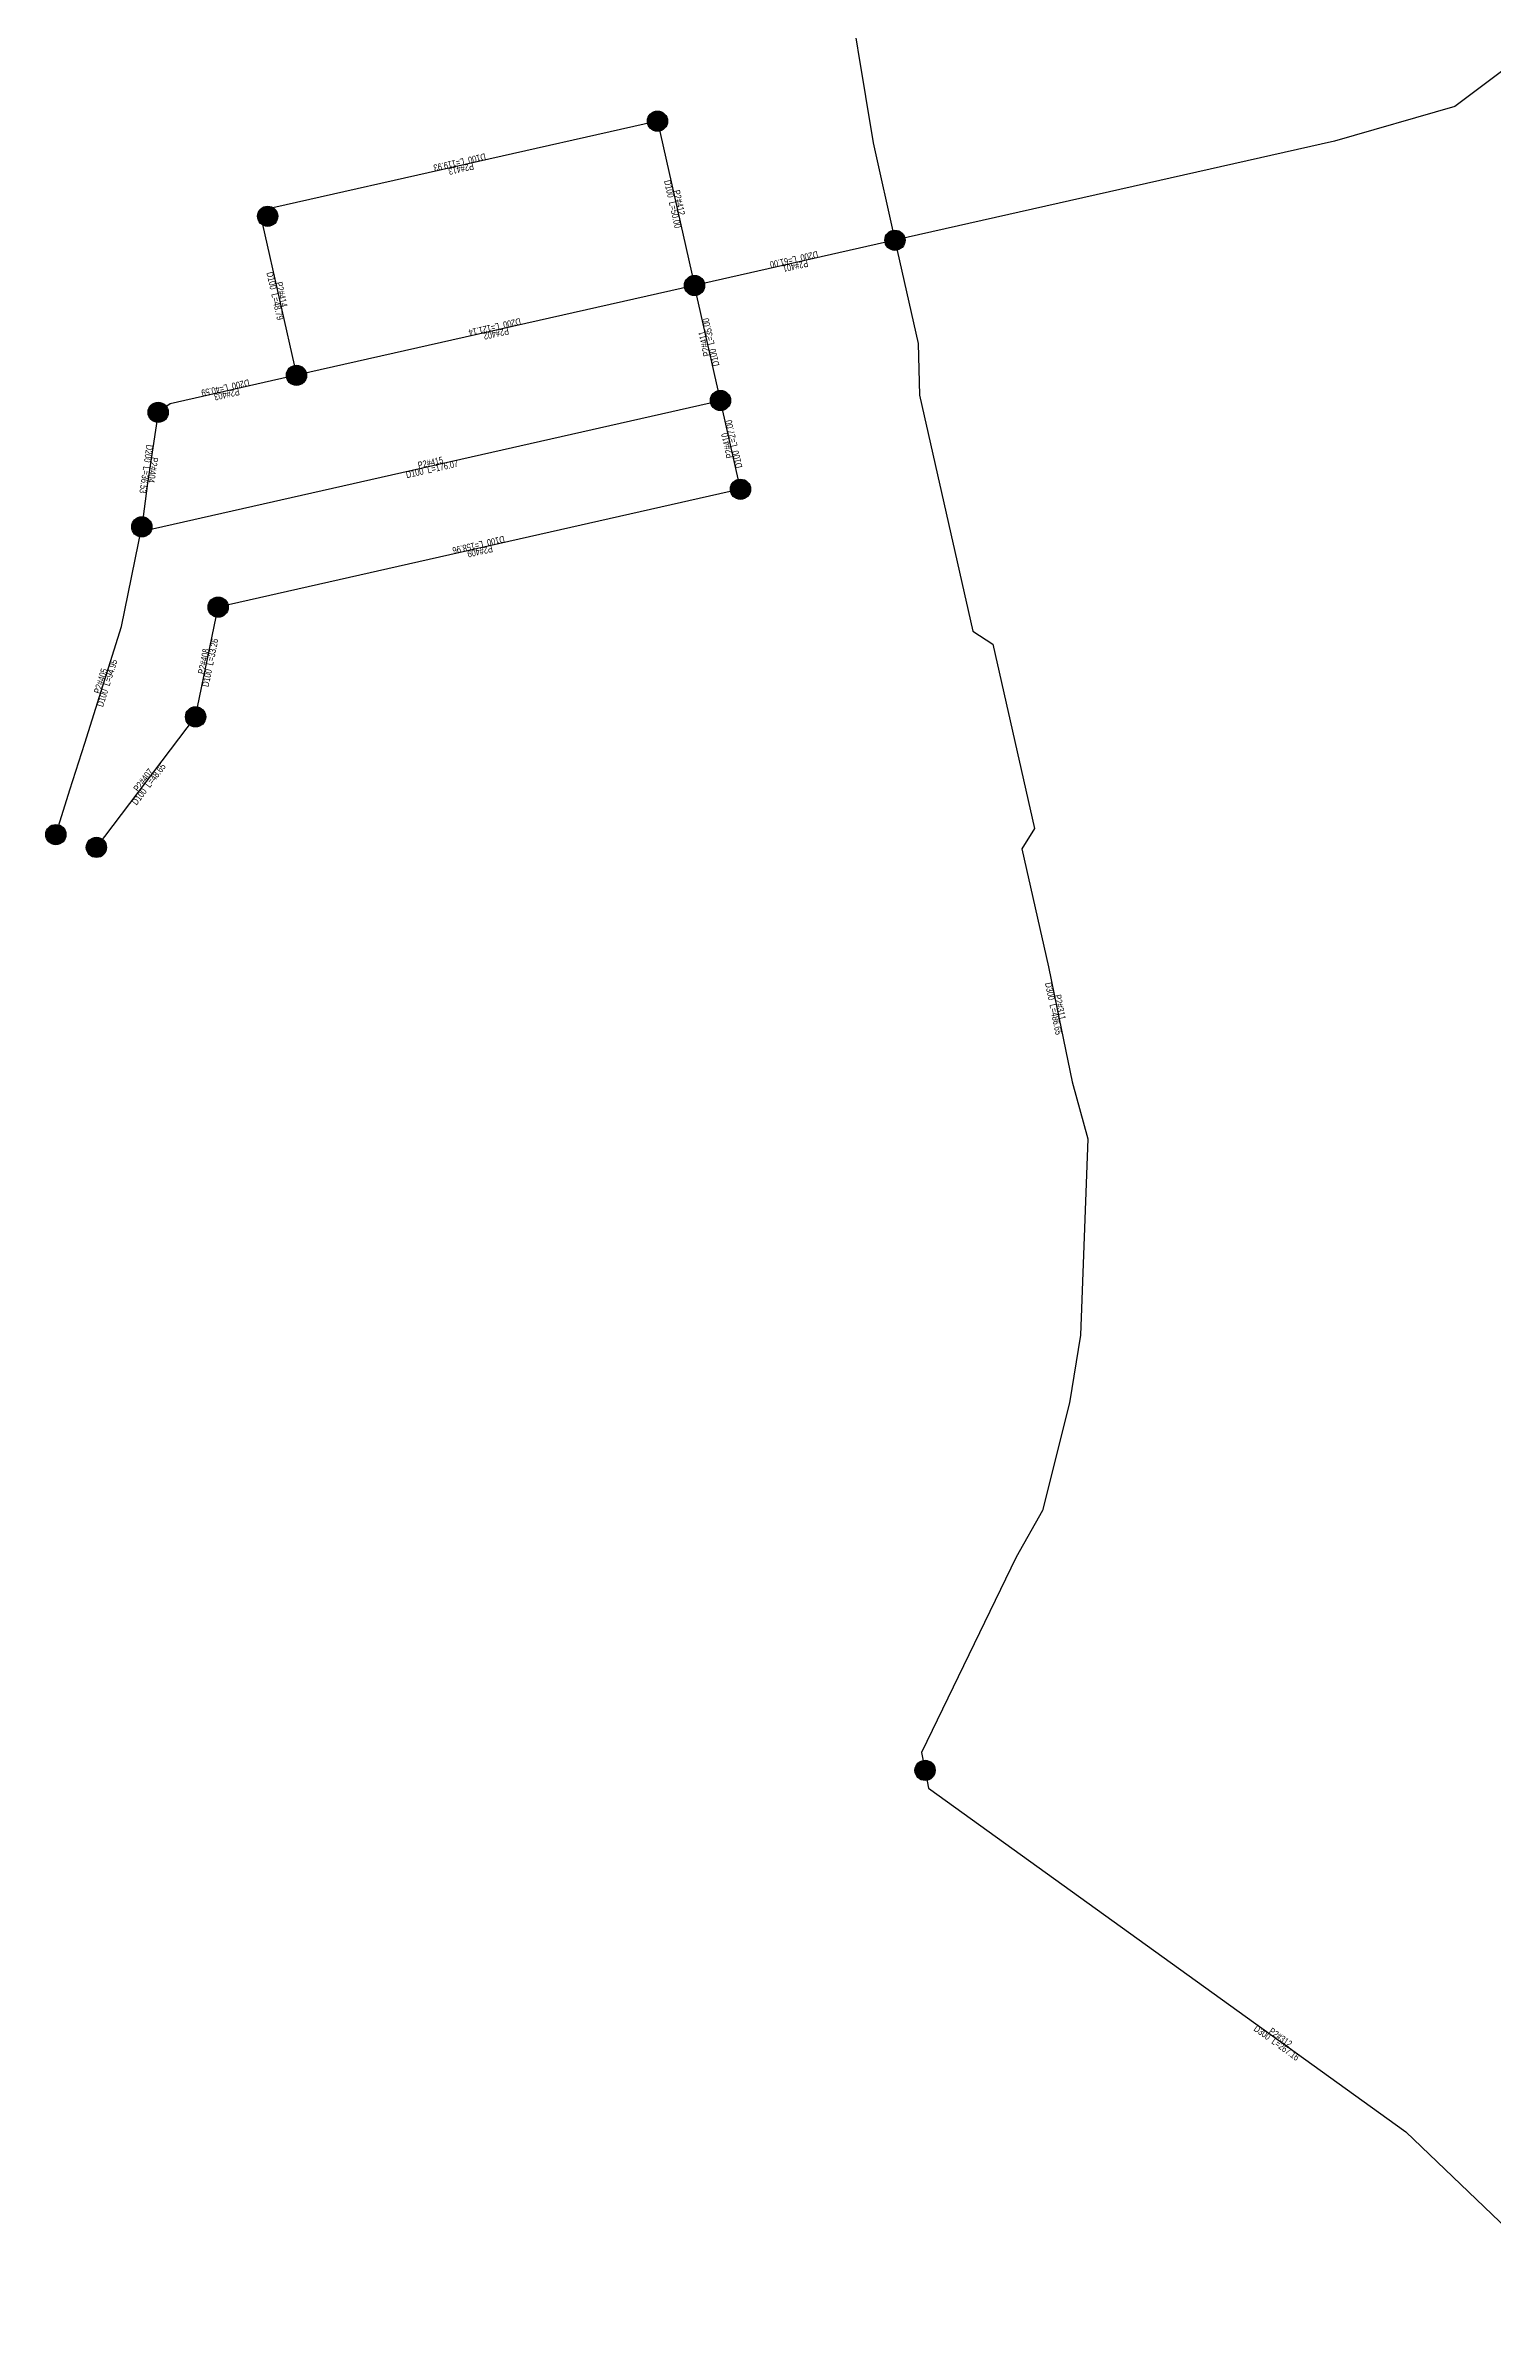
# Model space of a CAD drawing. Header units: metres. Extents: x 145472 to 149777, y 297313 to 301407.
# Drawn here: x 145472 to 145902, y 299725 to 300405 of the extents above; entities that cross this region are included whole.
import ezdxf
from ezdxf.enums import TextEntityAlignment as Align

# ---------------------------------------------------------------- set-up
doc = ezdxf.new("R2010")
doc.units = ezdxf.units.M
for name, color, linetype in [('EPANET2-JUNCTION', 7, 'Continuous'), ('EPANET2-PIPE', 3, 'Continuous'), ('EPANET2-PIPE_no', 7, 'Continuous')]:
    doc.layers.add(name, color=color, linetype=linetype)

# ---------------------------------------------------------------- blocks, each defined once
blk = doc.blocks.new('PIPE_BLOCK')
at = {"width": 0.8}
for tag, p in [('INFO', (0, -1)), ('ID', (0, 1))]:
    blk.add_attdef(tag, text='', height=2, dxfattribs=at).set_placement(p, align=Align.MIDDLE_CENTER)
blk = doc.blocks.new('JUNCTION_BLOCK')
h = blk.add_hatch(color=255)
edge = h.paths.add_edge_path()
edge.add_arc((0, 0), 3, 0, 360)
at = {"color": 5}
blk.add_circle((0, 0), 3, dxfattribs=at)
at = {"color": 5, "width": 0.7}
blk.add_attdef('ID', text='', height=3, dxfattribs=at).set_placement((0, 0), align=Align.MIDDLE_CENTER)

msp = doc.modelspace()

# ---------------------------------------------------------------- linework, layer by layer
at = {"layer": 'EPANET2-PIPE'}
for points in [[(146326.31, 300999.31), (146318.29, 300936.57), (146309.87, 300847.85), (146229.94, 300703.69), (146171.69, 300659.14), (146111.67, 300597.34), (146041.28, 300499.53), (145890.62, 300386.53), (145854.94, 300376.24), (145724.42, 300346.79)], [(145706.74, 300539.42), (145705.08, 300502.18), (145702.11, 300486.98), (145704.24, 300445.74), (145708.71, 300431.42), (145717.91, 300375.74), (145724.42, 300346.79)], [(145653.91, 300382.13), (145539.77, 300356.38), (145538.21, 300353.91)], [(145653.91, 300382.13), (145664.92, 300333.36)], [(145538.21, 300353.91), (145536.65, 300351.45), (145546.75, 300306.7)], [(145724.42, 300346.79), (145664.92, 300333.36)], [(145724.42, 300346.79), (145731.34, 300316.11), (145731.72, 300300.82), (145747.53, 300230.73), (145753.51, 300226.95), (145765.87, 300172.17), (145762.1, 300166.19), (145770, 300131.16), (145772.48, 300119.05), (145777.04, 300097.03), (145781.66, 300080.1), (145779.5, 300021.79), (145776.23, 300001.75), (145768.21, 299969.79), (145760.42, 299955.96), (145732.32, 299897.93), (145733.35, 299892.63)], [(145664.92, 300333.36), (145546.75, 300306.7)], [(145672.62, 300299.22), (145664.92, 300333.36)], [(145546.75, 300306.7), (145509.3, 300298.25), (145505.71, 300295.71)], [(145500.84, 300261.72), (145504.02, 300261.17), (145672.62, 300299.22)], [(145505.71, 300295.71), (145505.71, 300295.71), (145502.56, 300274.67), (145500.84, 300261.72)], [(145678.56, 300272.88), (145672.62, 300299.22)], [(145678.56, 300272.88), (145523.5, 300237.89)], [(145475.33, 300170.38), (145475.64, 300171.33), (145479.51, 300183.62), (145483.89, 300197.5), (145494.77, 300232.18), (145500.84, 300261.72)], [(145516.81, 300205.32), (145523.5, 300237.89)], [(145487.37, 300166.58), (145516.81, 300205.32)], [(145733.35, 299892.63), (145734.38, 299887.34), (145876.06, 299785.39), (145938.85, 299725.27)]]:
    msp.add_lwpolyline(points, dxfattribs=at)

# ---------------------------------------------------------------- block references
at = {"layer": 'EPANET2-JUNCTION'}
ref = msp.add_blockref('JUNCTION_BLOCK', (145653.91, 300382.13), dxfattribs=at)
ref.add_attrib('ID', 'B406', dxfattribs={"layer": '0', "color": 5, "height": 3, "width": 0.55}).set_placement((145653.91, 300382.13), align=Align.MIDDLE_CENTER)
ref = msp.add_blockref('JUNCTION_BLOCK', (145538.21, 300353.91), dxfattribs=at)
ref.add_attrib('ID', 'B407', dxfattribs={"layer": '0', "color": 5, "height": 3, "width": 0.55}).set_placement((145538.21, 300353.91), align=Align.MIDDLE_CENTER)
ref = msp.add_blockref('JUNCTION_BLOCK', (145724.42, 300346.79), dxfattribs=at)
ref.add_attrib('ID', 'B309', dxfattribs={"layer": '0', "color": 5, "height": 3, "width": 0.55}).set_placement((145724.42, 300346.79), align=Align.MIDDLE_CENTER)
ref = msp.add_blockref('JUNCTION_BLOCK', (145664.92, 300333.36), dxfattribs=at)
ref.add_attrib('ID', 'B401', dxfattribs={"layer": '0', "color": 5, "height": 3, "width": 0.55}).set_placement((145664.92, 300333.36), align=Align.MIDDLE_CENTER)
ref = msp.add_blockref('JUNCTION_BLOCK', (145546.75, 300306.7), dxfattribs=at)
ref.add_attrib('ID', 'B402', dxfattribs={"layer": '0', "color": 5, "height": 3, "width": 0.55}).set_placement((145546.75, 300306.7), align=Align.MIDDLE_CENTER)
ref = msp.add_blockref('JUNCTION_BLOCK', (145672.62, 300299.22), dxfattribs=at)
ref.add_attrib('ID', 'B405', dxfattribs={"layer": '0', "color": 5, "height": 3, "width": 0.55}).set_placement((145672.62, 300299.22), align=Align.MIDDLE_CENTER)
ref = msp.add_blockref('JUNCTION_BLOCK', (145505.71, 300295.71), dxfattribs=at)
ref.add_attrib('ID', 'B403', dxfattribs={"layer": '0', "color": 5, "height": 3, "width": 0.55}).set_placement((145505.71, 300295.71), align=Align.MIDDLE_CENTER)
ref = msp.add_blockref('JUNCTION_BLOCK', (145678.56, 300272.88), dxfattribs=at)
ref.add_attrib('ID', 'B408', dxfattribs={"layer": '0', "color": 5, "height": 3, "width": 0.55}).set_placement((145678.56, 300272.88), align=Align.MIDDLE_CENTER)
ref = msp.add_blockref('JUNCTION_BLOCK', (145500.84, 300261.72), dxfattribs=at)
ref.add_attrib('ID', 'B404', dxfattribs={"layer": '0', "color": 5, "height": 3, "width": 0.55}).set_placement((145500.84, 300261.72), align=Align.MIDDLE_CENTER)
ref = msp.add_blockref('JUNCTION_BLOCK', (145523.5, 300237.89), dxfattribs=at)
ref.add_attrib('ID', 'B409', dxfattribs={"layer": '0', "color": 5, "height": 3, "width": 0.55}).set_placement((145523.5, 300237.89), align=Align.MIDDLE_CENTER)
ref = msp.add_blockref('JUNCTION_BLOCK', (145516.81, 300205.32), dxfattribs=at)
ref.add_attrib('ID', 'B410', dxfattribs={"layer": '0', "color": 5, "height": 3, "width": 0.55}).set_placement((145516.81, 300205.32), align=Align.MIDDLE_CENTER)
ref = msp.add_blockref('JUNCTION_BLOCK', (145475.33, 300170.38), dxfattribs=at)
ref.add_attrib('ID', 'B412', dxfattribs={"layer": '0', "color": 5, "height": 3, "width": 0.55}).set_placement((145475.33, 300170.38), align=Align.MIDDLE_CENTER)
ref = msp.add_blockref('JUNCTION_BLOCK', (145487.37, 300166.58), dxfattribs=at)
ref.add_attrib('ID', 'B411', dxfattribs={"layer": '0', "color": 5, "height": 3, "width": 0.55}).set_placement((145487.37, 300166.58), align=Align.MIDDLE_CENTER)
ref = msp.add_blockref('JUNCTION_BLOCK', (145733.35, 299892.63), dxfattribs=at)
ref.add_attrib('ID', 'B310', dxfattribs={"layer": '0', "color": 5, "height": 3, "width": 0.55}).set_placement((145733.35, 299892.63), align=Align.MIDDLE_CENTER)
at = {"layer": 'EPANET2-PIPE_no'}
for p, rotation, values in [((145595.42, 300368.94), 192.71598883015662, {'ID': 'P2#413', 'INFO': 'D100  L=119.93'}), ((145659.41, 300357.75), 282.71598883033016, {'ID': 'P2#412', 'INFO': 'D100  L=50.00'}), ((145694.67, 300340.07), 192.71598883017842, {'ID': 'P2#401', 'INFO': 'D200  L=61.00'}), ((145541.38, 300330.49), 282.71598883040355, {'ID': 'P2#414', 'INFO': 'D100  L=48.79'}), ((145605.83, 300320.03), 192.7159888301941, {'ID': 'P2#402', 'INFO': 'D200  L=121.14'}), ((145668.77, 300316.29), 102.71598883048108, {'ID': 'P2#411', 'INFO': 'D100  L=35.00'}), ((145525.88, 300301.99), 192.715988830187, {'ID': 'P2#403', 'INFO': 'D200  L=40.59'}), ((145675.59, 300286.05), 102.7159888303289, {'ID': 'P2#410', 'INFO': 'D100  L=27.00'}), ((145503.17, 300278.73), 261.48234194158107, {'ID': 'P2#404', 'INFO': 'D200  L=36.53'}), ((145586.75, 300279.84), 12.715988830167094, {'ID': 'P2#415', 'INFO': 'D100  L=176.07'}), ((145601.03, 300255.39), 192.71598883012885, {'ID': 'P2#409', 'INFO': 'D100  L=158.96'}), ((145520.16, 300221.6), 78.38833250417741, {'ID': 'P2#408', 'INFO': 'D100  L=33.26'}), ((145489.58, 300215.66), 72.58078856737008, {'ID': 'P2#405', 'INFO': 'D100  L=94.95'}), ((145502.09, 300185.95), 52.76115927711677, {'ID': 'P2#407', 'INFO': 'D100  L=48.65'}), ((145772.5, 300118.95), 281.68746162242513, {'ID': 'P2#311', 'INFO': 'D300  L=486.65'}), ((145838.31, 299812.55), 324.2614691017265, {'ID': 'P2#312', 'INFO': 'D300  L=267.16'})]:
    msp.add_blockref('PIPE_BLOCK', p, dxfattribs=dict(at, rotation=rotation)).add_auto_attribs(values)

doc.saveas('drawing.dxf')
